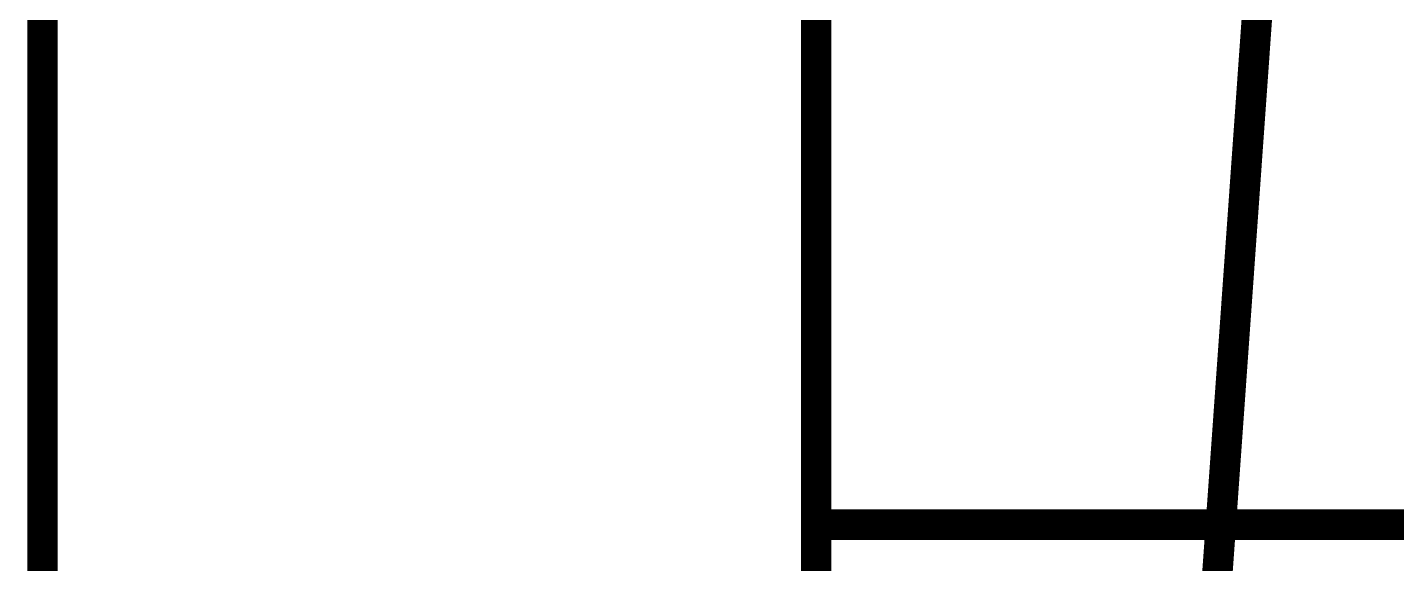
# Model space of a CAD drawing. Header units: inches. Extents: x 0 to 569, y 0 to 432.
# Drawn here: x 50.65 to 64.15, y 101.22 to 106.51 of the extents above; entities that cross this region are included whole.
import ezdxf

# ---------------------------------------------------------------- set-up
doc = ezdxf.new("R2010")
doc.units = ezdxf.units.IN
doc.layers.add('Sheet', color=255, linetype='Continuous')

msp = doc.modelspace()

# ---------------------------------------------------------------- linework, layer by layer
at = {"layer": 'Sheet'}
for points in [[(55.885, 81.273, 0.3, 0.3, 0), (55.885, 93.973, 0.3, 0.3, 0), (58.427, 93.973, 0.3, 0.3, 0), (58.427, 119.373, 0.3, 0.3, 0)], [(60.97, 81.273, 0.3, 0.3, 0), (63.5, 116.83, 0.3, 0.3, 0), (55.885, 119.373, 0.3, 0.3, 0)], [(114.3, 96.515, 0.3, 0.3, 0), (50.8, 96.515, 0.3, 0.3, 0), (50.8, 114.3, 0.3, 0.3, 0), (53.342, 114.3, 0.3, 0.3, 0)]]:
    msp.add_lwpolyline(points, format="xyseb", dxfattribs=at)
for points in [[(58.427, 116.83, 0.3, 0.3, 0), (73.67, 116.83, 0.3, 0.3, 0), (73.67, 101.6, 0.3, 0.3, 0), (58.427, 101.6, 0.3, 0.3, 0), (58.427, 116.83, 0.3, 0.3, 0)], [(58.427, 116.83, 0.0991, 0.0991, 0), (58.427, 101.6, 0.0991, 0.0991, 0), (73.67, 101.6, 0.0991, 0.0991, 0), (73.67, 116.83, 0.0991, 0.0991, 0), (58.427, 116.83, 0.0991, 0.0991, 0), (58.427, 116.83, 0.0991, 0.0991, 0)]]:
    msp.add_lwpolyline(points, format="xyseb", close=True, dxfattribs=at)

doc.saveas('drawing.dxf')
